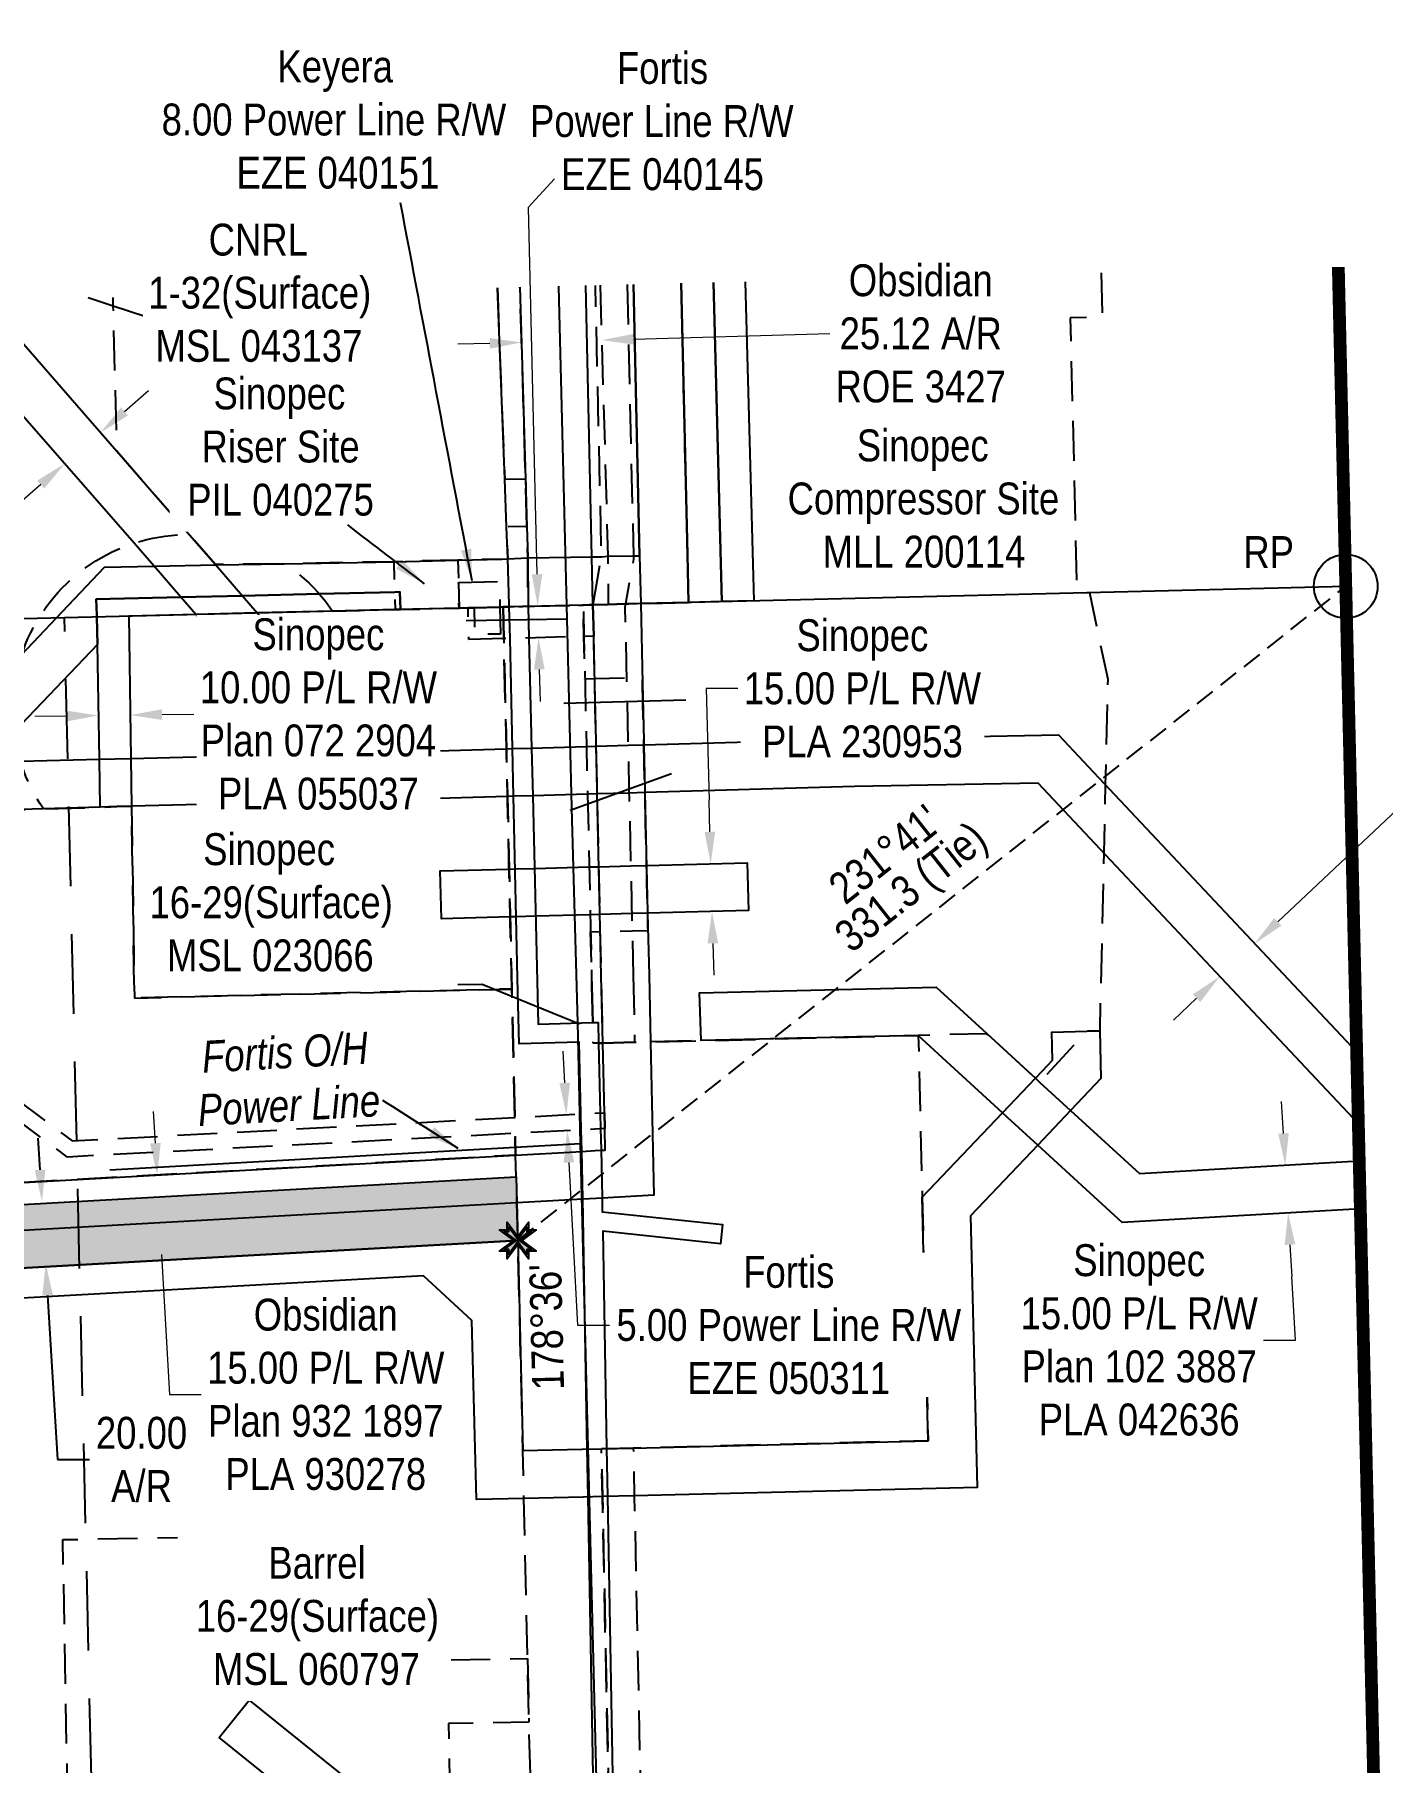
# Model space of a CAD drawing. Extents: x 614140 to 616509, y 5892532 to 5894693.
# Drawn here: x 615244 to 615667, y 5893088 to 5893630 of the extents above; entities that cross this region are included whole.
import ezdxf
from ezdxf.enums import TextEntityAlignment as Align

# ---------------------------------------------------------------- set-up
doc = ezdxf.new("R2010")
doc.units = 0
doc.header["$LTSCALE"] = 5
doc.header["$PDSIZE"] = 0.5
for name, pattern in [('DASHDOT2', [12.7, 6.35, -3.175, 0, -3.175]), ('foc-ACCESSROAD', [3.75, 2.5, -1.25]), ('foc-FLOWLINE', [3.75, 2.5, -1.25]), ('foc-LSD', [8, 5, -3]), ('foc-TIELINE', [1.875, 1.25, -0.625])]:
    doc.linetypes.add(name, pattern=pattern)
doc.layers.get('Defpoints').update_dxf_attribs({"color": 9})
for name, color, linetype in [('35', 37, 'Continuous'), ('AS-POWER', 104, 'foc-POWER'), ('AS-POWER-T', 104, 'Continuous'), ('AS-WILDLIFE', 131, 'DASHDOT2'), ('C-AR', 13, 'foc-ACCESSROAD'), ('C-RW', 13, 'Continuous'), ('C-WS', 13, 'foc-ACCESSROAD'), ('DAB_APPL', 7, 'Continuous'), ('F-EZE', 190, 'foc-FLOWLINE'), ('F-RW', 190, 'Continuous'), ('F-WS', 190, 'foc-ACCESSROAD'), ('L-BD', 7, 'Continuous'), ('L-MON', 1, 'Continuous'), ('L-SEC', 7, 'Continuous'), ('L-SECTION-LSD', 7, 'foc-LSD'), ('L-TIE', 7, 'foc-TIELINE'), ('P-PROPOSED', 10, 'Continuous'), ('P-PROPOSED-H', 21, 'Continuous'), ('P-TXT', 4, 'Continuous')]:
    doc.layers.add(name, color=color, linetype=linetype)
for name, color, linetype, lineweight in [('C-AR-T', 13, 'Continuous', 9), ('C-RW-T', 13, 'Continuous', 9), ('F-EZE-T', 190, 'Continuous', 9), ('F-RW-T', 190, 'Continuous', 9), ('F-WS-T', 190, 'Continuous', 9)]:
    doc.layers.add(name, color=color, linetype=linetype, lineweight=lineweight)
doc.styles.add('80', font='ARIALN.TTF', dxfattribs={"height": 10})
doc.styles.add('80CG', font='ARIALN.TTF', dxfattribs={"height": 10})
doc.styles.add('80L', font='ARIALN.TTF', dxfattribs={"height": 10})
doc.styles.add('foc-LtypeFont', font='ARIALN.TTF', dxfattribs={"height": 7.35})
doc.linetypes.add('foc-POWER', pattern='A,6,-1,["P",foc-LtypeFont,S=0.2,R=0,X=-0.625,Y=-0.75],-1.24,4', length=12.24)
doc.dimstyles.new('Compass 5 000', dxfattribs={"dimscale": 5, "dimtxt": 9, "dimasz": 2, "dimexe": 0.2, "dimexo": 0.0625, "dimgap": 0.5, "dimtad": 0, "dimtih": 1, "dimtoh": 1, "dimzin": 0, "dimdsep": 46, "dimtxsty": '80CG', "dimcen": 0.1, "dimse1": 1, "dimse2": 1, "dimclrd": 256, "dimclrt": 256, "dimaunit": 1, "dimadec": 4, "dimazin": 0, "dimtfac": 0.06, "dimtofl": 0, "dimtmove": 0, "dimatfit": 1, "dimfxl": 0.2, "dimtolj": 1, "dimtzin": 0, "dimlwd": -1, "dimarcsym": 0})

# ---------------------------------------------------------------- blocks, each defined once
blk = doc.blocks.new('TEMP')
h = blk.add_hatch(color=255)
h.dxf.hatch_style = 1
h.paths.add_polyline_path([(0, 0.25), (-0.67, 1.15), (-0.67, 0.67), (-1.15, 0.67), (-0.25, 0), (-1.15, -0.67), (-0.67, -0.67), (-0.67, -1.15), (0, -0.25), (0.67, -1.15), (0.67, -0.67), (1.15, -0.67), (0.25, 0), (1.15, 0.67), (0.67, 0.67), (0.67, 1.15)])
h.paths.add_polyline_path([(0.57, 0.85), (0.57, 0.57), (0.85, 0.57), (0.08, 0), (0.85, -0.57), (0.57, -0.57), (0.57, -0.85), (0, -0.08), (-0.57, -0.85), (-0.57, -0.57), (-0.85, -0.57), (-0.08, 0), (-0.85, 0.57), (-0.57, 0.57), (-0.57, 0.85), (0, 0.08)], flags=16)
h = blk.add_hatch(color=1)
h.dxf.hatch_style = 1
h.paths.add_polyline_path([(0, 0.08), (-0.57, 0.85), (-0.57, 0.57), (-0.85, 0.57), (-0.08, 0), (-0.85, -0.57), (-0.57, -0.57), (-0.57, -0.85), (0, -0.08), (0.57, -0.85), (0.57, -0.57), (0.85, -0.57), (0.08, 0), (0.85, 0.57), (0.57, 0.57), (0.57, 0.85)])
at = {"color": 1}
for p, q in [((-0.08, 0), (0.08, 0)), ((0, 0.08), (0, -0.08))]:
    blk.add_line(p, q, dxfattribs=at)
at = {"color": 255, "flags": 128}
blk.add_lwpolyline([(-0.25, 0), (-1.15, 0.67), (-0.67, 0.67), (-0.67, 1.15), (0, 0.25), (0.67, 1.15), (0.67, 0.67), (1.15, 0.67), (0.25, 0), (1.15, -0.67), (0.67, -0.67), (0.67, -1.15), (0, -0.25), (-0.67, -1.15), (-0.67, -0.67), (-1.15, -0.67)], close=True, dxfattribs=at)
at = {"color": 1, "flags": 128}
blk.add_lwpolyline([(-0.08, 0), (-0.85, 0.57), (-0.57, 0.57), (-0.57, 0.85), (0, 0.08), (0.57, 0.85), (0.57, 0.57), (0.85, 0.57), (0.08, 0), (0.85, -0.57), (0.57, -0.57), (0.57, -0.85), (0, -0.08), (-0.57, -0.85), (-0.57, -0.57), (-0.85, -0.57)], close=True, dxfattribs=at)
blk = doc.blocks.new('*D447')
at = {"layer": 'Defpoints', "color": 0, "transparency": 16777216}
for p in [(615651.24, 5893276.13), (615637.74, 5893260.32), (615652.11, 5893261.15)]:
    blk.add_point(p, dxfattribs=at)
at = {"layer": 'F-RW-T', "transparency": 16777216}
for p, q in [((615636.29, 5893285.28), (615635.71, 5893295.27)), ((615638.32, 5893250.33), (615638.9, 5893240.35)), ((615640.06, 5893220.39), (615638.9, 5893240.35)), ((615630.06, 5893220.39), (615640.06, 5893220.39))]:
    blk.add_line(p, q, dxfattribs=at)
for points in [[(615637.95, 5893285.38), (615634.63, 5893285.19), (615636.87, 5893275.3)], [(615639.98, 5893250.43), (615636.65, 5893250.24), (615637.74, 5893260.32)]]:
    blk.add_solid(points, dxfattribs=at)
at = {"layer": 'F-RW-T', "transparency": 16777216, "insert": (615590.97, 5893220.39), "char_height": 10, "attachment_point": 5, "style": '80CG'}
blk.add_mtext('\\A1;Sinopec\\P15.00 P/L R/W\\PPlan 102 3887\\PPLA 042636', dxfattribs=at)
blk = doc.blocks.new('*D448')
at = {"layer": 'Defpoints', "color": 0, "transparency": 16777216}
for p in [(615618.22, 5893354.41), (615607.28, 5893344.13), (615627.22, 5893344.83)]:
    blk.add_point(p, dxfattribs=at)
at = {"layer": 'F-RW-T', "transparency": 16777216}
for p, q in [((615634.51, 5893351.68), (615671.99, 5893386.9)), ((615671.99, 5893386.9), (615681.99, 5893386.9)), ((615609, 5893327.7), (615601.71, 5893320.85))]:
    blk.add_line(p, q, dxfattribs=at)
for points in [[(615633.37, 5893352.89), (615635.65, 5893350.46), (615627.22, 5893344.83)], [(615607.86, 5893328.91), (615610.14, 5893326.48), (615616.29, 5893334.55)]]:
    blk.add_solid(points, dxfattribs=at)
at = {"layer": 'F-RW-T', "transparency": 16777216, "insert": (615721.07, 5893386.9), "char_height": 10, "attachment_point": 5, "style": '80CG', "bg_fill": 3, "box_fill_scale": 1.1, "bg_fill_color": 256, "bg_fill_true_color": 13158600, "bg_fill_transparency": 0}
blk.add_mtext('\\A1;Sinopec\\P15.00 P/L R/W\\PPLA 040729', dxfattribs=at)
blk = doc.blocks.new('*D450')
at = {"layer": 'Defpoints', "color": 0, "transparency": 16777216}
for p in [(615264.82, 5893505.29), (615275.4, 5893493.14), (615264.17, 5893483.36)]:
    blk.add_point(p, dxfattribs=at)
at = {"layer": 'F-RW-T', "transparency": 16777216}
for p, q in [((615272.36, 5893511.86), (615279.9, 5893518.43)), ((615246.05, 5893488.94), (615238.51, 5893482.37)), ((615238.51, 5893482.37), (615228.51, 5893482.37))]:
    blk.add_line(p, q, dxfattribs=at)
for points in [[(615271.26, 5893513.12), (615273.45, 5893510.6), (615264.82, 5893505.29)], [(615244.96, 5893490.2), (615247.15, 5893487.68), (615253.59, 5893495.51)]]:
    blk.add_solid(points, dxfattribs=at)
at = {"layer": 'F-RW-T', "transparency": 16777216, "insert": (615189.42, 5893482.37), "char_height": 10, "attachment_point": 5, "style": '80CG', "bg_fill": 3, "box_fill_scale": 1.1, "bg_fill_color": 256, "bg_fill_true_color": 13158600, "bg_fill_transparency": 0}
blk.add_mtext('\\A1;Sinopec\\P15.00 P/L R/W\\PPlan 112 2295\\PPLA 030857', dxfattribs=at)
blk = doc.blocks.new('*D451')
at = {"layer": 'Defpoints', "color": 0, "transparency": 16777216}
for p in [(615264.07, 5893426.02), (615274.02, 5893426.16), (615274.16, 5893416.58)]:
    blk.add_point(p, dxfattribs=at)
at = {"layer": 'F-RW-T', "transparency": 16777216}
for p, q in [((615254.21, 5893416.29), (615244.21, 5893416.14)), ((615284.16, 5893416.73), (615294.15, 5893416.88))]:
    blk.add_line(p, q, dxfattribs=at)
for points in [[(615254.18, 5893417.96), (615254.23, 5893414.62), (615264.21, 5893416.44)], [(615284.13, 5893418.4), (615284.18, 5893415.06), (615274.16, 5893416.58)]]:
    blk.add_solid(points, dxfattribs=at)
at = {"layer": 'F-RW-T', "transparency": 16777216, "insert": (615333.24, 5893416.88), "char_height": 10, "attachment_point": 5, "style": '80CG', "bg_fill": 3, "box_fill_scale": 1.1, "bg_fill_color": 256, "bg_fill_true_color": 13158600, "bg_fill_transparency": 0}
blk.add_mtext('\\A1;Sinopec\\P10.00 P/L R/W\\PPlan 072 2904\\PPLA 055037', dxfattribs=at)
blk = doc.blocks.new('*D452')
at = {"layer": 'C-RW-T', "transparency": 16777216}
for p, q in [((615282.06, 5893282.17), (615281.5, 5893292.15)), ((615284, 5893247.23), (615286.45, 5893203.3)), ((615286.45, 5893203.3), (615296.45, 5893203.3))]:
    blk.add_line(p, q, dxfattribs=at)
for points in [[(615283.72, 5893282.26), (615280.39, 5893282.08), (615282.61, 5893272.18)], [(615285.67, 5893247.32), (615282.34, 5893247.13), (615283.45, 5893257.21)]]:
    blk.add_solid(points, dxfattribs=at)
at = {"layer": 'Defpoints', "color": 0, "transparency": 16777216}
for p in [(615310.59, 5893273.74), (615283.45, 5893257.21), (615311.42, 5893258.77)]:
    blk.add_point(p, dxfattribs=at)
at = {"layer": 'C-RW-T', "transparency": 16777216, "insert": (615335.54, 5893203.3), "char_height": 10, "attachment_point": 5, "style": '80CG'}
blk.add_mtext('\\A1;Obsidian\\P15.00 P/L R/W\\PPlan 932 1897\\PPLA 930278', dxfattribs=at)
blk = doc.blocks.new('*D453')
at = {"layer": 'C-AR-T', "transparency": 16777216}
for p, q in [((615387.04, 5893533.27), (615377.05, 5893532.98)), ((615432.19, 5893534.57), (615493.85, 5893536.34))]:
    blk.add_line(p, q, dxfattribs=at)
for points in [[(615386.99, 5893534.94), (615387.09, 5893531.6), (615397.04, 5893533.56)], [(615432.14, 5893536.23), (615432.23, 5893532.9), (615422.19, 5893534.28)]]:
    blk.add_solid(points, dxfattribs=at)
at = {"layer": 'Defpoints', "color": 0, "transparency": 16777216}
for p in [(615422.19, 5893534.28), (615397.31, 5893524.03), (615422.46, 5893524.75)]:
    blk.add_point(p, dxfattribs=at)
at = {"layer": 'C-AR-T', "transparency": 16777216, "insert": (615522.38, 5893536.34), "char_height": 10, "attachment_point": 5, "style": '80CG'}
blk.add_mtext('\\A1;Obsidian\\P25.12 A/R\\PROE 3427', dxfattribs=at)
blk = doc.blocks.new('*D454')
at = {"layer": 'Defpoints', "color": 0, "transparency": 16777216}
for p in [(615454.9, 5893369.87), (615456.43, 5893369.91), (615455.3, 5893354.88)]:
    blk.add_point(p, dxfattribs=at)
at = {"layer": 'F-RW-T', "transparency": 16777216}
for p, q in [((615464.98, 5893424.91), (615454.98, 5893424.91)), ((615454.98, 5893424.91), (615455.9, 5893389.9)), ((615456.17, 5893379.9), (615455.9, 5893389.9)), ((615457.1, 5893344.92), (615457.36, 5893334.92))]:
    blk.add_line(p, q, dxfattribs=at)
for points in [[(615457.83, 5893379.95), (615454.5, 5893379.86), (615456.43, 5893369.91)], [(615458.76, 5893344.96), (615455.43, 5893344.88), (615456.83, 5893354.92)]]:
    blk.add_solid(points, dxfattribs=at)
at = {"layer": 'F-RW-T', "transparency": 16777216, "insert": (615504.06, 5893424.91), "char_height": 10, "attachment_point": 5, "style": '80CG', "bg_fill": 3, "box_fill_scale": 1.1, "bg_fill_color": 256, "bg_fill_true_color": 13158600, "bg_fill_transparency": 0}
blk.add_mtext('\\A1;Sinopec\\P15.00 P/L R/W\\PPLA 230953', dxfattribs=at)
blk = doc.blocks.new('*D460')
at = {"layer": 'Defpoints', "color": 0, "transparency": 16777216}
for p in [(615141.04, 5893257.49), (615247.61, 5893244.39), (615142.21, 5893238.05)]:
    blk.add_point(p, dxfattribs=at)
at = {"layer": 'P-TXT', "transparency": 16777216}
for p, q in [((615245.84, 5893273.81), (615245.24, 5893283.79)), ((615248.21, 5893234.4), (615251.31, 5893182.87)), ((615251.31, 5893182.87), (615261.31, 5893182.87))]:
    blk.add_line(p, q, dxfattribs=at)
for points in [[(615247.5, 5893273.91), (615244.18, 5893273.71), (615246.44, 5893263.83)], [(615249.87, 5893234.5), (615246.55, 5893234.3), (615247.61, 5893244.39)]]:
    blk.add_solid(points, dxfattribs=at)
at = {"layer": 'P-TXT', "transparency": 16777216, "insert": (615277.7, 5893182.87), "char_height": 10, "attachment_point": 5, "style": '80CG'}
blk.add_mtext('\\A1;20.00\\PA/R', dxfattribs=at)
blk = doc.blocks.new('*D475')
at = {"layer": 'Defpoints', "color": 0, "transparency": 16777216}
for p in [(615406.81, 5893290.9), (615407.07, 5893285.91), (615411.38, 5893286.14)]:
    blk.add_point(p, dxfattribs=at)
at = {"layer": 'F-EZE-T', "transparency": 16777216}
for p, q in [((615410.59, 5893301.11), (615410.06, 5893311.1)), ((615411.9, 5893276.15), (615414.6, 5893225.07)), ((615414.6, 5893225.07), (615424.6, 5893225.07))]:
    blk.add_line(p, q, dxfattribs=at)
for points in [[(615412.25, 5893301.2), (615408.92, 5893301.02), (615411.11, 5893291.12)], [(615413.57, 5893276.24), (615410.24, 5893276.06), (615411.38, 5893286.14)]]:
    blk.add_solid(points, dxfattribs=at)
at = {"layer": 'F-EZE-T', "transparency": 16777216, "insert": (615480.94, 5893225.07), "char_height": 10, "attachment_point": 5, "style": '80CG', "bg_fill": 3, "box_fill_scale": 1.1, "bg_fill_color": 256, "bg_fill_true_color": 13158600, "bg_fill_transparency": 0}
blk.add_mtext('\\A1;Fortis\\P5.00 Power Line R/W\\PEZE 050311', dxfattribs=at)

msp = doc.modelspace()

# ---------------------------------------------------------------- hatches: boundary and pattern name
at = {"layer": 'P-PROPOSED-H'}
h = msp.add_hatch(color=256, dxfattribs=at)
h.dxf.hatch_style = 1
h.paths.add_polyline_path([(615121.302, 5893236.318), (615106.317, 5893235.49), (615106.184, 5893240.968), (615106.117, 5893243.764), (615106.03, 5893247.324), (615105.832, 5893255.504), (615120.816, 5893256.333), (615125.748, 5893256.606), (615161.717, 5893258.68), (615176.705, 5893259.545), (615186.628, 5893260.117), (615206.62, 5893261.117), (615395.376, 5893271.642), (615395.576, 5893263.461), (615395.864, 5893251.628), (615207.677, 5893241.134), (615187.704, 5893240.135), (615177.067, 5893239.522), (615162.08, 5893238.657), (615126.877, 5893236.626)])

# ---------------------------------------------------------------- linework, layer by layer
at = {"layer": '35', "color": 3}
msp.add_circle((615655.85, 5893456.999), 10, dxfattribs=at)
at = {"layer": 'AS-POWER', "flags": 128}
for points in [[(615434.01, 5892547.488), (615432.058, 5892624.967), (615429.431, 5892729.222), (615429.285, 5892735.037), (615432.712, 5892829.18), (615424.292, 5892933.19), (615421.779, 5893032.893), (615419.266, 5893132.607), (615416.753, 5893232.32), (615415.573, 5893282.098), (615414.674, 5893320.034), (615414.148, 5893338.846), (615412.996, 5893380.081), (615412.9, 5893383.504), (615411.349, 5893446.77), (615408.828, 5893546.794), (615408.718, 5893551.173)], [(615379.672, 5893446.29), (615411.349, 5893446.77)], [(615410.348, 5893420.329), (615448.664, 5893421.4)], [(615412.347, 5893386.729), (615444.077, 5893398.223)], [(615415.176, 5893319.577), (615384.707, 5893332.034), (615376.97, 5893331.881)], [(615267.719, 5893273.858), (615387.6, 5893280.54), (615415.573, 5893282.098)]]:
    msp.add_lwpolyline(points, dxfattribs=at)
at = {"layer": 'AS-WILDLIFE', "const_width": 4, "flags": 128}
msp.add_lwpolyline([(615653.504, 5893557.238), (615655.852, 5893456.882), (615674.667, 5892652.813), (615676.99, 5892553.541)], dxfattribs=at)
at = {"layer": 'C-AR', "flags": 128}
msp.add_lwpolyline([(615421.695, 5893551.495), (615424.138, 5893466.519), (615424.254, 5893451.324), (615419.463, 5893451.207), (615416.398, 5893451.131), (615399.098, 5893450.708), (615398.977, 5893465.998), (615398.701, 5893475.772), (615398.269, 5893490.774), (615396.54, 5893550.872)], dxfattribs=at)
at = {"layer": 'C-RW', "flags": 128}
for points in [[(615206.613, 5893267.948), (615395.17, 5893278.457), (615414.056, 5893279.509), (615415.924, 5893279.613), (615420.145, 5893279.849), (615421.987, 5893279.953), (615423.297, 5893280.025), (615423.147, 5893286.76), (615423.035, 5893291.753), (615422.545, 5893313.623), (615422.072, 5893334.717), (615421.736, 5893349.722), (615420.793, 5893391.83), (615420.76, 5893393.306), (615420.457, 5893406.827), (615420.423, 5893408.311), (615420.022, 5893426.245), (615419.685, 5893441.34), (615419.463, 5893451.207), (615419.128, 5893466.235), (615417.174, 5893551.383)], [(615431.373, 5892547.422), (615429.397, 5892646.886), (615429.386, 5892647.453), (615424.448, 5892812.988), (615424.136, 5892827.98), (615417.94, 5893171.146), (615417.669, 5893186.15), (615416.248, 5893264.847), (615415.919, 5893279.844), (615415.77, 5893286.37), (615415.656, 5893291.363), (615415.14, 5893313.865), (615396.266, 5893313.396), (615395.808, 5893333.969), (615394.52, 5893391.081), (615394.182, 5893406.075), (615393.403, 5893440.629), (615393.179, 5893450.564), (615393.165, 5893451.189), (615392.67, 5893465.7), (615392.293, 5893475.614), (615391.731, 5893490.616), (615389.444, 5893550.696)], [(615396.54, 5893550.872), (615398.269, 5893490.774), (615398.701, 5893475.772), (615398.977, 5893465.998), (615399.089, 5893451.276), (615399.098, 5893450.709), (615399.336, 5893440.793), (615400.168, 5893406.246), (615400.528, 5893391.252), (615402.252, 5893319.605), (615419.379, 5893320.036), (615421.072, 5893320.08), (615421.22, 5893313.59), (615421.72, 5893291.684), (615421.834, 5893286.69), (615421.983, 5893280.18), (615422.313, 5893265.182), (615422.396, 5893260.682), (615460.164, 5893256.66), (615459.453, 5893250.597), (615422.511, 5893254.54), (615423.743, 5893186.479), (615424.017, 5893171.29), (615430.225, 5892828.022)], [(615432.178, 5893551.755), (615434.111, 5893466.584), (615434.451, 5893451.573), (615434.676, 5893441.586), (615435.011, 5893426.58), (615435.417, 5893408.465), (615435.444, 5893407.255), (615435.753, 5893393.46), (615435.78, 5893392.257), (615436.725, 5893350.058), (615437.062, 5893335.053), (615437.535, 5893313.984)], [(615437.535, 5893313.984), (615438.612, 5893265.861), (615422.317, 5893264.952), (615420.459, 5893264.849), (615416.252, 5893264.614), (615414.371, 5893264.51), (615395.576, 5893263.462), (615176.855, 5893251.269)]]:
    msp.add_lwpolyline(points, dxfattribs=at)
at = {"layer": 'C-WS', "flags": 128}
msp.add_lwpolyline([(615419.122, 5893331.336), (615419.379, 5893320.036), (615421.072, 5893320.08), (615421.22, 5893313.59), (615422.545, 5893313.623), (615432.546, 5893313.863), (615437.535, 5893313.984), (615451.756, 5893314.31), (615453.391, 5893314.365), (615521.621, 5893316.044), (615522.863, 5893265.209), (615524.731, 5893188.788), (615432.112, 5893186.502), (615423.746, 5893186.295), (615422.11, 5893186.255), (615422.425, 5893171.251), (615429.63, 5892827.906), (615429.942, 5892813.037), (615433.426, 5892646.985), (615429.397, 5892646.885), (615427.334, 5892646.835), (615410.489, 5892646.42), (615406.674, 5892807.395), (615406.079, 5892832.534), (615405.842, 5892842.537), (615401.28, 5893035.032), (615399.341, 5893100.468), (615398.873, 5893120.463), (615397.796, 5893170.672), (615397.474, 5893185.677), (615395.864, 5893251.628), (615395.576, 5893263.462), (615395.376, 5893271.642), (615395.17, 5893278.457), (615395.012, 5893285.274), (615394.896, 5893290.267), (615394.376, 5893312.816), (615393.967, 5893330.631), (615392.594, 5893391.026), (615392.252, 5893406.02), (615391.467, 5893440.575), (615391.241, 5893450.516), (615393.179, 5893450.564), (615397.334, 5893450.665), (615399.098, 5893450.709), (615416.397, 5893451.132), (615416.621, 5893441.274), (615416.965, 5893426.177), (615417.407, 5893406.739), (615417.748, 5893391.743), (615418.705, 5893349.654), (615419.046, 5893334.65), (615419.122, 5893331.336)], close=True, dxfattribs=at)
at = {"layer": 'DAB_APPL', "flags": 128}
msp.add_lwpolyline([(615653.504, 5893557.238), (615655.849, 5893456.999), (615659.272, 5893310.732), (615659.798, 5893288.259), (615660.07, 5893276.646), (615660.421, 5893261.633), (615674.664, 5892652.93), (615676.99, 5892553.541)], dxfattribs=at)
at = {"layer": 'F-EZE', "flags": 128}
for points in [[(615432.074, 5893334.942), (615432.546, 5893313.863), (615422.545, 5893313.622), (615422.072, 5893334.717), (615421.736, 5893349.722), (615420.76, 5893393.306), (615420.423, 5893408.311), (615420.022, 5893426.245), (615419.686, 5893441.34), (615419.463, 5893451.207), (615422.152, 5893466.302), (615420.228, 5893551.459)], [(615430.231, 5893551.706), (615432.155, 5893466.539), (615432.178, 5893465.512), (615429.669, 5893451.456), (615429.488, 5893450.452), (615429.695, 5893441.554), (615430.026, 5893426.467), (615430.43, 5893408.414), (615430.765, 5893393.408), (615431.739, 5893349.947), (615432.074, 5893334.942)], [(615435.513, 5892547.525), (615433.426, 5892646.985), (615429.945, 5892812.877), (615429.631, 5892827.867), (615422.425, 5893171.251), (615422.11, 5893186.255), (615432.112, 5893186.502), (615432.427, 5893171.497), (615439.634, 5892828.091), (615439.948, 5892813.094), (615441.941, 5892718.123), (615443.429, 5892647.231)]]:
    msp.add_lwpolyline(points, dxfattribs=at)
for points in [[(615390.225, 5893450.491), (615390.418, 5893442.012), (615382.46, 5893441.849), (615382.27, 5893450.296), (615380.228, 5893450.246), (615377.418, 5893450.178), (615377.223, 5893458.21), (615390.043, 5893458.507), (615390.225, 5893450.491)], [(615419.463, 5893451.207), (615419.686, 5893441.34), (615416.621, 5893441.274), (615397.56, 5893440.744), (615391.467, 5893440.575), (615380.489, 5893440.27), (615380.228, 5893450.246), (615382.27, 5893450.296), (615390.225, 5893450.491), (615391.241, 5893450.516), (615397.334, 5893450.665), (615416.398, 5893451.132), (615419.463, 5893451.207)], [(615237.342, 5893296.779), (615255.946, 5893282.931), (615394.895, 5893290.267), (615413.81, 5893291.265), (615419.899, 5893291.587), (615423.035, 5893291.753), (615423.147, 5893286.76), (615420.004, 5893286.593), (615413.914, 5893286.272), (615395.011, 5893285.273), (615254.41, 5893277.85), (615234.36, 5893292.774), (615237.342, 5893296.779)]]:
    msp.add_lwpolyline(points, close=True, dxfattribs=at)
at = {"layer": 'F-RW', "flags": 128}
for points in [[(615240.029, 5893435.508), (615250.972, 5893447.085), (615266.107, 5893463.041), (615281.631, 5893463.358), (615300.98, 5893463.781), (615322.624, 5893464.095), (615357.04, 5893464.738), (615377.045, 5893465.234), (615390.879, 5893465.532), (615392.678, 5893465.617), (615398.978, 5893465.921), (615419.128, 5893466.235), (615422.152, 5893466.304), (615424.139, 5893466.435), (615432.155, 5893466.538), (615434.111, 5893466.584), (615432.178, 5893551.755)], [(615291.914, 5893548.28), (615288.708, 5893538.454), (615268.829, 5893544.945), (615260.957, 5893547.513)], [(615459.934, 5893452.197), (615449.461, 5893451.941), (615449.111, 5893466.949), (615447.172, 5893552.126)], [(615447.175, 5893552.126), (615449.111, 5893466.949)], [(615467.269, 5893552.624), (615469.936, 5893452.442), (615459.934, 5893452.197), (615457.266, 5893552.376)], [(615457.266, 5893552.376), (615459.934, 5893452.197)], [(615228.728, 5893546.714), (615234.316, 5893540.3), (615269.967, 5893499.38), (615292.762, 5893473.214), (615300.954, 5893463.811), (615309.371, 5893454.06), (615314.035, 5893448.627), (615317.886, 5893444.166), (615335.441, 5893404.43), (615342.003, 5893389.583), (615325.899, 5893389.2), (615319.319, 5893404.052), (615305.117, 5893436.109), (615294.726, 5893448.155), (615290.042, 5893453.599), (615281.608, 5893463.384), (615275.412, 5893470.559), (615224.78, 5893528.238), (615212.715, 5893542.006), (615209.018, 5893546.226)], [(615449.111, 5893466.949), (615449.461, 5893451.941), (615434.451, 5893451.573), (615429.669, 5893451.456), (615424.254, 5893451.324), (615419.463, 5893451.207), (615416.397, 5893451.132), (615399.098, 5893450.709), (615397.334, 5893450.665), (615393.179, 5893450.564), (615391.241, 5893450.516), (615390.225, 5893450.492), (615382.27, 5893450.297), (615380.228, 5893450.247), (615377.418, 5893450.178), (615368.042, 5893449.948), (615359.024, 5893449.728), (615358.783, 5893455.238), (615357.276, 5893455.203), (615333.494, 5893454.635), (615309.38, 5893454.06), (615290.042, 5893453.599), (615263.49, 5893452.966), (615263.681, 5893447.995), (615263.691, 5893447.396), (615263.836, 5893438.755), (615237.731, 5893411.342)], [(614759.118, 5893117.939), (614839.104, 5893216.369), (614855.805, 5893236.864), (614972.654, 5893380.39), (614985.117, 5893395.596), (615118.307, 5893398.789), (615125.311, 5893398.954), (615133.315, 5893399.145), (615170.797, 5893400.044), (615185.763, 5893400.394), (615203.38, 5893400.917), (615228.673, 5893401.831), (615239.709, 5893402.114), (615264.486, 5893402.749), (615274.357, 5893403.003), (615319.319, 5893404.052), (615335.439, 5893404.429), (615341.654, 5893404.573)], [(615341.654, 5893404.573), (615342.003, 5893389.583), (615325.899, 5893389.2), (615274.578, 5893388.004), (615269.955, 5893387.85), (615264.759, 5893387.638), (615246.921, 5893387.126), (615203.734, 5893385.853), (615186.1, 5893385.383), (615171.14, 5893384.997), (615151.327, 5893384.526), (615133.316, 5893384.098), (615125.312, 5893383.907), (615118.308, 5893383.741), (615012.716, 5893381.233), (614992.347, 5893380.758), (614984.271, 5893370.89), (614875.958, 5893237.853), (614867.441, 5893227.387), (614856.339, 5893213.762), (614850.745, 5893206.895), (614759.695, 5893094.85)], [(615207.677, 5893241.134), (615395.864, 5893251.628), (615397.474, 5893185.677), (615416.016, 5893186.112), (615422.11, 5893186.255), (615432.112, 5893186.502), (615524.731, 5893188.788), (615522.863, 5893265.209), (615548.038, 5893291.704), (615558.378, 5893302.585), (615560.562, 5893304.883), (615563.792, 5893308.282), (615563.567, 5893317.084), (615574.569, 5893317.355), (615578.571, 5893317.454), (615578.954, 5893302.451), (615571.441, 5893294.544), (615569.446, 5893292.445), (615559.106, 5893281.563), (615538.018, 5893259.372)], [(615538.018, 5893259.372), (615540.1, 5893174.153), (615432.427, 5893171.497), (615422.425, 5893171.251), (615416.331, 5893171.108), (615397.796, 5893170.672), (615382.837, 5893170.321), (615381.463, 5893226.567), (615366.193, 5893240.596), (615208.156, 5893231.784), (615188.196, 5893230.785), (615177.236, 5893230.154), (615162.249, 5893229.288), (615121.532, 5893226.85), (615106.549, 5893225.954), (614894.527, 5893213.267), (614876.536, 5893212.19), (614867.502, 5893211.65), (614856.696, 5893198.353), (614760.08, 5893079.458)], [(615371.292, 5893039.933), (615302.114, 5893095.679), (615311.526, 5893107.357), (615374.908, 5893056.282)]]:
    msp.add_lwpolyline(points, dxfattribs=at)
for points in [[(615269.955, 5893387.858), (615264.759, 5893387.638), (615264.486, 5893402.749), (615263.836, 5893438.755), (615263.691, 5893447.396), (615263.681, 5893447.995), (615263.49, 5893452.966), (615290.042, 5893453.599), (615309.384, 5893454.06), (615333.494, 5893454.635), (615357.276, 5893455.203), (615358.783, 5893455.238), (615359.024, 5893449.727), (615357.413, 5893449.688), (615337.713, 5893449.205), (615314.013, 5893448.626), (615310.033, 5893448.529), (615294.716, 5893448.154), (615273.7, 5893447.64), (615274.357, 5893403.003), (615274.578, 5893388.01), (615269.955, 5893387.858)], [(615576.585, 5893398.697), (615659.272, 5893310.732), (615659.798, 5893288.259), (615577.135, 5893376.199), (615559.231, 5893395.246), (615501.559, 5893394.132), (615435.78, 5893392.257), (615430.794, 5893392.115), (615420.793, 5893391.83), (615417.748, 5893391.743), (615400.528, 5893391.252), (615394.52, 5893391.081), (615392.594, 5893391.026), (615342.003, 5893389.583), (615341.654, 5893404.573), (615392.252, 5893406.02), (615394.182, 5893406.075), (615400.168, 5893406.246), (615417.407, 5893406.739), (615420.457, 5893406.827), (615430.459, 5893407.112), (615435.444, 5893407.255), (615501.338, 5893409.14), (615565.602, 5893410.38), (615576.585, 5893398.697)], [(615393.453, 5893353.238), (615371.907, 5893352.667), (615371.51, 5893367.656), (615393.112, 5893368.228), (615395.035, 5893368.279), (615401.077, 5893368.439), (615418.267, 5893368.895), (615421.305, 5893368.975), (615431.307, 5893369.241), (615436.293, 5893369.372), (615467.901, 5893370.21), (615468.297, 5893355.221), (615436.628, 5893354.381), (615431.642, 5893354.25), (615421.641, 5893353.985), (615418.608, 5893353.904), (615401.438, 5893353.449), (615395.373, 5893353.288), (615393.453, 5893353.238)], [(615543.152, 5893316.581), (615558.378, 5893302.585), (615559.792, 5893301.285), (615569.446, 5893292.445), (615591.069, 5893272.643), (615660.07, 5893276.646), (615660.421, 5893261.633), (615585.608, 5893257.293), (615559.106, 5893281.563), (615549.645, 5893290.226), (615548.038, 5893291.704), (615532.996, 5893305.531), (615521.621, 5893316.044), (615453.39, 5893314.384), (615452.874, 5893329.423), (615527.251, 5893331.196), (615543.152, 5893316.581)]]:
    msp.add_lwpolyline(points, close=True, dxfattribs=at)
at = {"layer": 'F-WS', "flags": 128}
for points in [[(615579.004, 5893555.392), (615579.332, 5893541.552), (615569.339, 5893541.313), (615571.388, 5893454.928), (615575.382, 5893455.026), (615581.083, 5893427.871), (615580.329, 5893394.714), (615579.842, 5893373.319), (615578.571, 5893317.454), (615574.531, 5893317.354), (615559.776, 5893301.328), (615558.382, 5893302.599), (615543.185, 5893316.564), (615521.621, 5893316.044), (615453.39, 5893314.402), (615451.755, 5893314.363), (615437.534, 5893314.002), (615432.546, 5893313.877), (615422.545, 5893313.624), (615421.22, 5893313.59), (615419.526, 5893313.545), (615419.379, 5893320.036), (615419.122, 5893331.336), (615419.046, 5893334.65), (615418.73, 5893348.556), (615421.761, 5893348.629), (615431.763, 5893348.869), (615436.749, 5893348.989), (615436.725, 5893350.058), (615435.78, 5893392.257), (615435.753, 5893393.46), (615435.444, 5893407.255), (615435.416, 5893408.465), (615435.011, 5893426.58), (615434.973, 5893428.285), (615429.989, 5893428.165), (615419.984, 5893427.925), (615416.927, 5893427.851), (615416.621, 5893441.274), (615416.397, 5893451.132), (615419.463, 5893451.207), (615424.254, 5893451.324), (615429.669, 5893451.456), (615434.451, 5893451.573), (615449.461, 5893451.941), (615449.111, 5893466.949), (615447.165, 5893552.126)], [(615389.444, 5893550.696), (615391.731, 5893490.616), (615398.269, 5893490.774), (615398.701, 5893475.772), (615392.293, 5893475.614), (615392.686, 5893465.531), (615377.045, 5893465.234), (615357.04, 5893464.738), (615322.624, 5893464.095), (615300.954, 5893463.811), (615292.762, 5893473.214), (615269.967, 5893499.38), (615268.829, 5893544.945), (615268.76, 5893547.706)]]:
    msp.add_lwpolyline(points, dxfattribs=at)
for points in [[(615335.416, 5893452.351), (615337.713, 5893449.205), (615357.413, 5893449.688), (615359.024, 5893449.727), (615368.042, 5893449.948), (615377.418, 5893450.178), (615380.228, 5893450.246), (615382.27, 5893450.296), (615390.225, 5893450.491), (615391.241, 5893450.516), (615391.467, 5893440.575), (615392.252, 5893406.02), (615392.594, 5893391.026), (615393.967, 5893330.614), (615275.465, 5893327.765), (615274.578, 5893387.998), (615269.955, 5893387.85), (615264.759, 5893387.638), (615246.921, 5893387.126), (615245.856, 5893388.74), (615244.848, 5893390.391), (615243.9, 5893392.076), (615243.011, 5893393.793), (615242.183, 5893395.541), (615241.416, 5893397.316), (615240.713, 5893399.118), (615240.074, 5893400.943), (615239.709, 5893402.114), (615239.499, 5893402.79), (615238.989, 5893404.655), (615238.545, 5893406.537), (615238.168, 5893408.434), (615237.857, 5893410.343), (615237.731, 5893411.342), (615237.614, 5893412.261), (615237.438, 5893414.187), (615237.331, 5893416.118), (615237.291, 5893418.051), (615237.319, 5893419.985), (615237.416, 5893421.917), (615237.579, 5893423.844), (615237.811, 5893425.763), (615238.11, 5893427.674), (615238.476, 5893429.573), (615238.909, 5893431.458), (615239.407, 5893433.326), (615239.971, 5893435.177), (615240.147, 5893435.686), (615240.6, 5893437.005), (615241.292, 5893438.811), (615242.048, 5893440.591), (615242.866, 5893442.343), (615243.744, 5893444.066), (615244.683, 5893445.757), (615245.405, 5893446.948), (615245.681, 5893447.414), (615246.736, 5893449.034), (615247.848, 5893450.617), (615249.014, 5893452.159), (615250.234, 5893453.659), (615251.506, 5893455.116), (615252.829, 5893456.527), (615254.2, 5893457.891), (615255.618, 5893459.205), (615257.082, 5893460.47), (615258.59, 5893461.681), (615260.138, 5893462.839), (615261.727, 5893463.942), (615263.353, 5893464.988), (615265.015, 5893465.976), (615266.712, 5893466.905), (615268.439, 5893467.775), (615270.196, 5893468.583), (615271.98, 5893469.328), (615273.79, 5893470.011), (615275.482, 5893470.582), (615277.475, 5893471.183), (615279.346, 5893471.671), (615281.234, 5893472.093), (615283.134, 5893472.448), (615285.047, 5893472.737), (615286.968, 5893472.958), (615288.896, 5893473.111), (615292.762, 5893473.214), (615300.954, 5893463.811), (615322.624, 5893464.095), (615324.221, 5893462.998), (615325.779, 5893461.846), (615327.295, 5893460.639), (615328.767, 5893459.38), (615330.194, 5893458.07), (615331.574, 5893456.71), (615332.906, 5893455.303), (615333.494, 5893454.635), (615334.187, 5893453.849), (615335.416, 5893452.351)], [(615377.221, 5893458.21), (615377.418, 5893450.178), (615359.024, 5893449.727), (615357.413, 5893449.688), (615357.276, 5893455.203), (615357.04, 5893464.738), (615377.045, 5893465.234), (615377.221, 5893458.21)], [(615274.578, 5893387.998), (615275.465, 5893327.765), (615393.968, 5893330.564), (615394.376, 5893312.816), (615394.896, 5893290.267), (615395.012, 5893285.274), (615395.17, 5893278.457), (615206.613, 5893267.948), (615206.62, 5893261.117), (615186.628, 5893260.117), (615186.622, 5893266.834), (615176.583, 5893266.28), (615161.595, 5893265.445), (615125.749, 5893263.441), (615125.748, 5893256.606), (615120.816, 5893256.333), (615105.832, 5893255.504), (615105.666, 5893262.315), (615103.291, 5893353.862), (615013.487, 5893351.532), (615013.166, 5893363.225), (615012.716, 5893381.233), (615118.308, 5893383.741), (615125.312, 5893383.907), (615133.316, 5893384.098), (615151.327, 5893384.526), (615171.14, 5893384.997), (615186.1, 5893385.383), (615203.734, 5893385.856), (615246.921, 5893387.126), (615264.759, 5893387.638), (615269.955, 5893387.837), (615274.578, 5893387.998)], [(615398.873, 5893120.463), (615399.341, 5893100.468), (615374.089, 5893099.996), (615374.908, 5893056.282), (615375.212, 5893040.006), (615371.292, 5893039.933), (615255.233, 5893037.76), (615252.987, 5893157.74), (615372.966, 5893159.985), (615373.715, 5893119.992), (615398.873, 5893120.463)]]:
    msp.add_lwpolyline(points, close=True, dxfattribs=at)
at = {"layer": 'F-WS-T', "flags": 128}
msp.add_lwpolyline([(615402.608, 5893430.875), (615402.852, 5893420.878)], dxfattribs=at)
at = {"layer": 'F-WS-T'}
for points in [[(615403.542, 5893460.834), (615400.21, 5893460.753), (615402.121, 5893450.797)], [(615404.274, 5893430.916), (615400.941, 5893430.834), (615402.363, 5893440.872)]]:
    msp.add_solid(points, dxfattribs=at)
at = {"layer": 'L-SEC', "flags": 128}
for points in [[(615653.504, 5893557.238), (615655.85, 5893456.999)], [(614851.165, 5893437.329), (615253.507, 5893447.164), (615655.85, 5893456.999)], [(615655.85, 5893456.999), (615665.257, 5893054.964), (615674.664, 5892652.93)]]:
    msp.add_lwpolyline(points, dxfattribs=at)
at = {"layer": 'L-SECTION-LSD', "flags": 128}
msp.add_lwpolyline([(615272.221, 5892643.036), (615253.507, 5893447.164)], dxfattribs=at)
at = {"layer": 'L-TIE', "flags": 128}
msp.add_lwpolyline([(615395.864, 5893251.628), (615655.85, 5893456.999)], dxfattribs=at)
at = {"layer": 'P-PROPOSED', "flags": 128}
msp.add_lwpolyline([(615121.302, 5893236.318), (615106.317, 5893235.49), (615106.184, 5893240.968), (615106.117, 5893243.764), (615106.03, 5893247.324), (615105.832, 5893255.504), (615120.816, 5893256.333), (615125.748, 5893256.606), (615161.717, 5893258.68), (615176.705, 5893259.545), (615186.628, 5893260.117), (615206.62, 5893261.117), (615395.376, 5893271.642), (615395.576, 5893263.461), (615395.864, 5893251.628), (615207.677, 5893241.134), (615187.704, 5893240.135), (615177.067, 5893239.522), (615162.08, 5893238.657), (615126.877, 5893236.626), (615121.302, 5893236.318)], close=True, dxfattribs=at)

# ---------------------------------------------------------------- block references
at = {"layer": 'L-MON', "xscale": 5, "yscale": 5, "zscale": 5}
msp.add_blockref('TEMP', (615395.864, 5893251.628), dxfattribs=at)

# ---------------------------------------------------------------- texts
at = {"layer": '35', "color": 3, "insert": (615631.63, 5893467.753), "char_height": 10, "attachment_point": 5, "style": '80', "bg_fill": 3, "box_fill_scale": 1.15, "bg_fill_color": 256, "bg_fill_transparency": 0}
msp.add_mtext('RP', dxfattribs=at)
at = {"layer": 'AS-POWER-T', "insert": (615293.842, 5893314.132), "char_height": 10, "attachment_point": 1, "rotation": 3.19032, "style": '80L'}
msp.add_mtext_dynamic_manual_height_columns('\\pi2.55341;{\\fArial Narrow|b0|i1|c0|p34;Fortis O/H\\P\\pi0.32626;Power Line}', width=57.1191, gutter_width=50, heights=[0], dxfattribs=at)
at = {"layer": 'L-BD', "style": '80L'}
for s, rotation, p in [("231°41'", 38.3065, (615511.135, 5893372.95)), ('331.3 (Tie)', 38.3065, (615519.968, 5893361.768)), ("178°36'", 91.3983, (615404.909, 5893224.478))]:
    msp.add_text(s, height=10, rotation=rotation, dxfattribs=at).set_placement(p, align=Align.MIDDLE)

# ---------------------------------------------------------------- dimensions: what is measured, and where the dimension line sits
at = {"layer": 'C-AR-T'}
dim = msp.add_linear_dim(base=(615422.19, 5893534.28), p1=(615397.313, 5893524.03), p2=(615422.464, 5893524.753), angle=1.64664, text='Obsidian\\P25.12 A/R\\PROE 3427', dimstyle='Compass 5 000', dxfattribs=at)
dim.commit()
dim.dimension.update_dxf_attribs({"geometry": '*D453', "text_midpoint": (615522.381, 5893536.34), "dimtype": 161})
at = {"layer": 'C-RW-T'}
dim = msp.add_linear_dim(base=(615283.448, 5893257.211), p1=(615310.585, 5893273.743), p2=(615311.42, 5893258.77), angle=273.19058, text='Obsidian\\P15.00 P/L R/W\\PPlan 932 1897\\PPLA 930278', dimstyle='Compass 5 000', dxfattribs=at)
dim.commit()
dim.dimension.update_dxf_attribs({"geometry": '*D452', "text_midpoint": (615335.539, 5893203.299), "dimtype": 161})
at = {"layer": 'F-RW-T'}
dim = msp.add_linear_dim(base=(615637.739, 5893260.317), p1=(615651.24, 5893276.134), p2=(615652.11, 5893261.151), angle=273.32052, text='Sinopec\\P15.00 P/L R/W\\PPlan 102 3887\\PPLA 042636', dimstyle='Compass 5 000', override={"dimtmove": 1}, dxfattribs=at)
dim.commit()
dim.dimension.update_dxf_attribs({"geometry": '*D447', "text_midpoint": (615633.964, 5893220.388), "dimtype": 161})
at = {"layer": 'P-TXT'}
dim = msp.add_linear_dim(base=(615247.61, 5893244.386), p1=(615141.044, 5893257.488), p2=(615142.214, 5893238.047), angle=273.44179, text='20.00\\PA/R', dimstyle='Compass 5 000', dxfattribs=at)
dim.commit()
dim.dimension.update_dxf_attribs({"geometry": '*D460', "text_midpoint": (615277.701, 5893182.874), "dimtype": 161})

# ---------------------------------------------------------------- leaders
at = {"layer": 'AS-POWER-T', "path_type": 1}
msp.add_leader([(615377.178, 5893280.505), (615353.507, 5893295.559)], dimstyle='Compass 5 000', override={"dimgap": 0.5, "dimtad": 0}, dxfattribs=at)

# ---------------------------------------------------------------- next in the draw order: texts
at = {"layer": 'F-WS-T', "char_height": 10, "attachment_point": 1, "style": '80L', "bg_fill": 2}
for s, width, insert in [('\\pi39.53252;Keyera\\P\\pi3.16485;8.00 Power Line R/W\\P\\pi26.6744;EZE 040151', 114.01047, (615280.839, 5893625.204)), ('\\pi23.46746;Barrel\\P\\pi0.66392;16-29(Surface)\\P\\pi6.12094;MSL 060797', 75.80941, (615294.051, 5893155.479))]:
    msp.add_mtext_dynamic_manual_height_columns(s, width=width, gutter_width=50, heights=[0], dxfattribs=dict(at, insert=insert))

# ---------------------------------------------------------------- next in the draw order: dimensions: what is measured, and where the dimension line sits
at = {"layer": 'F-EZE-T', "color": 5}
dim = msp.add_linear_dim(base=(615411.377, 5893286.138), p1=(615406.811, 5893290.896), p2=(615407.074, 5893285.911), angle=273.02293, text='Fortis\\P5.00 Power Line R/W\\PEZE 050311', dimstyle='Compass 5 000', override={"dimtfill": 1}, dxfattribs=at)
dim.commit()
dim.dimension.update_dxf_attribs({"geometry": '*D475', "text_midpoint": (615480.942, 5893225.069), "dimtype": 161})
at = {"layer": 'F-RW-T'}
for base, p1, p2, angle, text, override, picture, middle in [((615264.818, 5893505.29), (615264.171, 5893483.364), (615275.399, 5893493.145), 41.06046, 'Sinopec\\P15.00 P/L R/W\\PPlan 112 2295\\PPLA 030857', {"dimtfill": 1}, '*D450', (615189.425, 5893482.373)), ((615456.434, 5893369.906), (615455.298, 5893354.877), (615454.901, 5893369.866), 91.51807, 'Sinopec\\P15.00 P/L R/W\\PPLA 230953', {"dimtmove": 1, "dimtfill": 1}, '*D454', (615459.262, 5893424.91)), ((615627.223, 5893344.827), (615607.282, 5893344.128), (615618.217, 5893354.407), 43.22882, 'Sinopec\\P15.00 P/L R/W\\PPLA 040729', {"dimtfill": 1}, '*D448', (615721.071, 5893386.904))]:
    dim = msp.add_linear_dim(base=base, p1=p1, p2=p2, angle=angle, text=text, dimstyle='Compass 5 000', override=override, dxfattribs=at)
    dim.commit()
    dim.dimension.update_dxf_attribs({"geometry": picture, "text_midpoint": middle, "dimtype": 161})

# ---------------------------------------------------------------- next in the draw order: texts
at = {"layer": 'F-WS-T', "insert": (615399.223, 5893624.722), "char_height": 10, "attachment_point": 1, "style": '80L', "bg_fill": 2}
msp.add_mtext_dynamic_manual_height_columns('\\pi27.75805;Fortis\\P\\pi0.48997;Power Line R/W\\P\\pi10.22394;EZE 040145', width=82.75348, gutter_width=50, heights=[0], dxfattribs=at)
at = {"layer": 'F-WS-T', "char_height": 10, "attachment_point": 1, "style": '80L', "bg_fill": 3, "box_fill_scale": 1.1, "bg_fill_color": 256, "bg_fill_transparency": 0}
for s, width, insert in [('\\pi19.62026;CNRL\\P\\pi0.66392;1-32(Surface)\\P\\pi2.9354;MSL 043137', 69.43834, (615279.149, 5893570.832)), ('\\pi23.32337;Sinopec\\P\\pi1.57712;Compressor Site\\P\\pi12.56961;MLL 200114', 87.41754, (615478.992, 5893506.237))]:
    msp.add_mtext_dynamic_manual_height_columns(s, width=width, gutter_width=50, heights=[0], dxfattribs=dict(at, insert=insert))

# ---------------------------------------------------------------- next in the draw order: dimensions: what is measured, and where the dimension line sits
at = {"layer": 'F-RW-T'}
dim = msp.add_linear_dim(base=(615274.157, 5893416.584), p1=(615264.066, 5893426.015), p2=(615274.016, 5893426.162), angle=0.84349, text='Sinopec\\P10.00 P/L R/W\\PPlan 072 2904\\PPLA 055037', dimstyle='Compass 5 000', override={"dimtfill": 1}, dxfattribs=at)
dim.commit()
dim.dimension.update_dxf_attribs({"geometry": '*D451', "text_midpoint": (615333.241, 5893416.879), "dimtype": 161})

# ---------------------------------------------------------------- next in the draw order: linework, layer by layer
at = {"layer": 'F-WS-T', "flags": 128}
msp.add_lwpolyline([(615407.395, 5893584.873), (615399.062, 5893575.937), (615401.876, 5893460.794)], dxfattribs=at)

# ---------------------------------------------------------------- next in the draw order: texts
at = {"layer": 'F-WS-T', "insert": (615291.568, 5893522.548), "char_height": 10, "attachment_point": 1, "style": '80L', "bg_fill": 2}
msp.add_mtext_dynamic_manual_height_columns('\\pi8.73008;Sinopec\\P\\pi4.97838;Riser Site\\P\\pi0.48997;PIL 040275', width=58.23097, gutter_width=50, heights=[0], dxfattribs=at)
at = {"layer": 'F-WS-T', "insert": (615279.546, 5893379.491), "char_height": 10, "attachment_point": 1, "style": '80L', "bg_fill": 3, "box_fill_scale": 1.1, "bg_fill_color": 256, "bg_fill_transparency": 0}
msp.add_mtext_dynamic_manual_height_columns('\\pi17.5193;Sinopec\\P\\pi0.66392;16-29(Surface)\\P\\pi6.12094;MSL 023066', width=75.80941, gutter_width=50, heights=[0], dxfattribs=at)

# ---------------------------------------------------------------- next in the draw order: leaders
at = {"layer": 'F-WS-T', "path_type": 1}
msp.add_leader([(615381.482, 5893458.704), (615359.025, 5893577.43)], dimstyle='Compass 5 000', override={"dimgap": 0.5, "dimtad": 0}, dxfattribs=at)

# ---------------------------------------------------------------- next in the draw order: leaders
msp.add_leader([(615366.59, 5893457.751), (615342.513, 5893476.252)], dimstyle='Compass 5 000', override={"dimgap": 0.5, "dimtad": 0}, dxfattribs=at)

doc.saveas('drawing.dxf')
